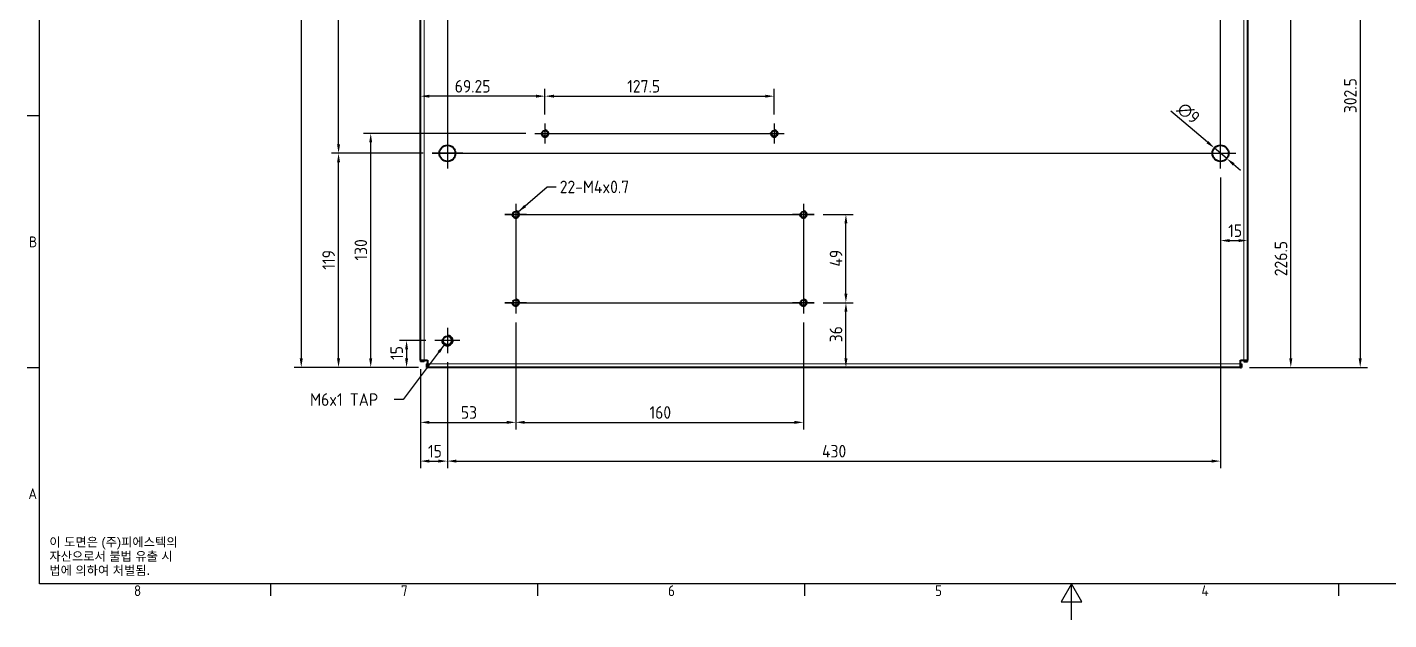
# Model space of a CAD drawing. Header units: millimetres. Extents: x 0 to 1188, y 0 to 840.
# Drawn here: x 13 to 770, y 0 to 329 of the extents above; entities that cross this region are included whole.
import ezdxf

# ---------------------------------------------------------------- set-up
doc = ezdxf.new("R2010")
doc.units = ezdxf.units.MM
doc.header["$LTSCALE"] = 2
doc.linetypes.add('CHAIN', pattern=[0.7087, 0.4724, -0.0591, 0.1181, -0.0591])
doc.linetypes.add('DASHED', pattern=[0.2067, 0.1654, -0.0413])
doc.layers.get('0').update_dxf_attribs({"color": 3, "lineweight": 25, "true_color": 0x00ff00})
for name, color, linetype, lineweight, true_color in [('가려진 것(ISO)', 2, 'DASHED', 18, 0xffff00), ('가시적인 것(ISO)', 3, 'Continuous', 40, 0x00ff00), ('가시적인 좁은 것(ISO)', 3, 'Continuous', 35, 0x00ff00), ('기호(ISO)', 5, 'Continuous', 25, 0x0000ff), ('중심 표식(ISO)', 1, 'Continuous', 25, 0xff0000), ('중심선(ISO)', 1, 'Continuous', 25, 0xff0000), ('치수(ISO)', 2, 'Continuous', 25, 0xffff00)]:
    doc.layers.add(name, color=color, linetype=linetype, lineweight=lineweight, true_color=true_color)
doc.layers.add('경계(ISO)', color=7, linetype='Continuous', lineweight=25)
doc.styles.add('문자 텍스트_PSTEK_POSCO', font='isocp.shx')
doc.styles.add('치수 텍스트_PSTEK_POSCO', font='isocp.shx')
doc.dimstyles.new('치수_PSTEK_POSCO', dxfattribs={"dimscale": 2, "dimtxt": 3.5, "dimasz": 2.5, "dimexe": 2, "dimexo": 2.5, "dimgap": 1, "dimtad": 1, "dimrnd": 1e-08, "dimdsep": 46, "dimtxsty": '치수 텍스트_PSTEK_POSCO', "dimcen": 0.09, "dimdle": 10, "dimclrd": 7, "dimclre": 7, "dimclrt": 2, "dimadec": 1, "dimazin": 2, "dimtfac": 1, "dimtmove": 0, "dimatfit": 3, "dimfxl": 1, "dimtolj": 1, "dimlwd": -1, "dimlwe": -1, "dimarcsym": 0})
doc.dimstyles.new('치수_PSTEK_POSCO$7', dxfattribs={"dimscale": 2, "dimtxt": 3.5, "dimasz": 2.5, "dimexe": 2, "dimexo": 2.5, "dimgap": 1, "dimtad": 1, "dimrnd": 1e-08, "dimdsep": 46, "dimtxsty": '치수 텍스트_PSTEK_POSCO', "dimcen": 0.09, "dimdle": 10, "dimclrd": 7, "dimclre": 7, "dimclrt": 2, "dimadec": 1, "dimazin": 2, "dimtfac": 1, "dimtmove": 0, "dimatfit": 3, "dimfxl": 1, "dimtolj": 1, "dimlwd": -1, "dimlwe": -1, "dimarcsym": 0})

# ---------------------------------------------------------------- blocks, each defined once
blk = doc.blocks.new('경계 Default Border')
at = {"layer": '경계(ISO)'}
for p, q in [((10, 140), (6.6, 140)), ((10, 70), (6.6, 70)), ((74.25, 10), (74.25, 6.6)), ((148.5, 10), (148.5, 6.6)), ((222.75, 10), (222.75, 6.6)), ((371.25, 10), (371.25, 6.6))]:
    blk.add_line(p, q, dxfattribs=at)
at = {"layer": '경계(ISO)', "flags": 128}
for points in [[(10, 10), (10, 410), (584, 410), (584, 10), (10, 10)], [(297, 0), (297, 10), (294.11, 5), (299.89, 5), (297, 10)]]:
    blk.add_lwpolyline(points, dxfattribs=at)
at = {"layer": '경계(ISO)', "color": 2, "true_color": 0xffff00, "char_height": 3, "attachment_point": 7, "style": '문자 텍스트_PSTEK_POSCO'}
for s, insert in [('B', (7.08, 103.47)), ('A', (6.91, 33.49)), ('8', (36.27, 6.57)), ('7', (110.52, 6.59)), ('6', (184.77, 6.57)), ('5', (259.02, 6.57)), ('4', (333.1, 6.6))]:
    blk.add_mtext(s, dxfattribs=dict(at, insert=insert))
blk = doc.blocks.new('*D35')
at = {"layer": 'Defpoints', "color": 0, "transparency": 16777216}
for p in [(204.23, 270.14), (295.5, 270.14), (235.87, 140.14)]:
    blk.add_point(p, dxfattribs=at)
at = {"layer": '치수(ISO)', "color": 7, "transparency": 16777216}
for p, q in [((290.5, 270.14), (200.23, 270.14)), ((204.23, 145.14), (204.23, 265.14)), ((230.87, 140.14), (200.23, 140.14))]:
    blk.add_line(p, q, dxfattribs=at)
for points in [[(203.39, 265.14), (205.06, 265.14), (204.23, 270.14)], [(203.39, 145.14), (205.06, 145.14), (204.23, 140.14)]]:
    blk.add_solid(points, dxfattribs=at)
at = {"layer": '치수(ISO)', "color": 2, "transparency": 16777216, "insert": (198.73, 199.54), "char_height": 7, "attachment_point": 4, "rotation": 90, "style": '치수 텍스트_PSTEK_POSCO'}
blk.add_mtext('\\A1;130', dxfattribs=at)
blk = doc.blocks.new('*D36')
at = {"layer": 'Defpoints', "color": 0, "transparency": 16777216}
for p in [(186.33, 259.14), (238.37, 259.14), (235.87, 140.14)]:
    blk.add_point(p, dxfattribs=at)
at = {"layer": '치수(ISO)', "color": 7, "transparency": 16777216}
for p, q in [((233.37, 259.14), (182.33, 259.14)), ((186.33, 145.14), (186.33, 254.14)), ((230.87, 140.14), (182.33, 140.14))]:
    blk.add_line(p, q, dxfattribs=at)
for points in [[(185.5, 254.14), (187.17, 254.14), (186.33, 259.14)], [(185.5, 145.14), (187.17, 145.14), (186.33, 140.14)]]:
    blk.add_solid(points, dxfattribs=at)
at = {"layer": '치수(ISO)', "color": 2, "transparency": 16777216, "insert": (180.83, 194.49), "char_height": 7, "attachment_point": 4, "rotation": 90, "style": '치수 텍스트_PSTEK_POSCO'}
blk.add_mtext('\\A1;119', dxfattribs=at)
blk = doc.blocks.new('*D37')
at = {"layer": 'Defpoints', "color": 0, "transparency": 16777216}
for p in [(186.33, 574.14), (238.37, 574.14), (238.37, 259.14)]:
    blk.add_point(p, dxfattribs=at)
at = {"layer": '치수(ISO)', "color": 7, "transparency": 16777216}
for p, q in [((233.37, 574.14), (182.33, 574.14)), ((186.33, 264.14), (186.33, 569.14)), ((233.37, 259.14), (182.33, 259.14))]:
    blk.add_line(p, q, dxfattribs=at)
for points in [[(185.5, 569.14), (187.17, 569.14), (186.33, 574.14)], [(185.5, 264.14), (187.17, 264.14), (186.33, 259.14)]]:
    blk.add_solid(points, dxfattribs=at)
at = {"layer": '치수(ISO)', "color": 2, "transparency": 16777216, "insert": (180.83, 410.9), "char_height": 7, "attachment_point": 4, "rotation": 90, "style": '치수 텍스트_PSTEK_POSCO'}
blk.add_mtext('\\A1;315', dxfattribs=at)
blk = doc.blocks.new('*D38')
at = {"layer": 'Defpoints', "color": 0, "transparency": 16777216}
for p in [(428.62, 290.87), (301.12, 275.76), (428.62, 275.76)]:
    blk.add_point(p, dxfattribs=at)
at = {"layer": '치수(ISO)', "color": 7, "transparency": 16777216}
for p, q in [((301.12, 280.76), (301.12, 294.87)), ((306.12, 290.87), (423.62, 290.87)), ((428.62, 280.76), (428.62, 294.87))]:
    blk.add_line(p, q, dxfattribs=at)
for points in [[(306.12, 291.7), (306.12, 290.04), (301.12, 290.87)], [(423.62, 291.7), (423.62, 290.04), (428.62, 290.87)]]:
    blk.add_solid(points, dxfattribs=at)
at = {"layer": '치수(ISO)', "color": 2, "transparency": 16777216, "insert": (346.88, 296.37), "char_height": 7, "attachment_point": 4, "style": '치수 텍스트_PSTEK_POSCO'}
blk.add_mtext('\\A1;127.5', dxfattribs=at)
blk = doc.blocks.new('*D41')
at = {"layer": 'Defpoints', "color": 0, "transparency": 16777216}
for p in [(231.87, 290.87), (301.12, 275.76), (231.87, 257.87)]:
    blk.add_point(p, dxfattribs=at)
at = {"layer": '치수(ISO)', "color": 7, "transparency": 16777216}
for p, q in [((296.12, 290.87), (236.87, 290.87)), ((301.12, 280.76), (301.12, 294.87))]:
    blk.add_line(p, q, dxfattribs=at)
for points in [[(236.87, 291.7), (236.87, 290.04), (231.87, 290.87)], [(296.12, 291.7), (296.12, 290.04), (301.12, 290.87)]]:
    blk.add_solid(points, dxfattribs=at)
at = {"layer": '치수(ISO)', "color": 2, "transparency": 16777216, "insert": (250.95, 296.37), "char_height": 7, "attachment_point": 4, "style": '치수 텍스트_PSTEK_POSCO'}
blk.add_mtext('\\A1;69.25', dxfattribs=at)
blk = doc.blocks.new('*D42')
at = {"layer": 'Defpoints', "color": 0, "transparency": 16777216}
for p in [(231.87, 144.14), (246.87, 148.14), (246.87, 88.13)]:
    blk.add_point(p, dxfattribs=at)
at = {"layer": '치수(ISO)', "color": 7, "transparency": 16777216}
for p, q in [((231.87, 139.14), (231.87, 84.13)), ((246.87, 143.14), (246.87, 84.13)), ((236.87, 88.13), (241.87, 88.13))]:
    blk.add_line(p, q, dxfattribs=at)
for points in [[(236.87, 88.96), (236.87, 87.29), (231.87, 88.13)], [(241.87, 88.96), (241.87, 87.29), (246.87, 88.13)]]:
    blk.add_solid(points, dxfattribs=at)
at = {"layer": '치수(ISO)', "color": 2, "transparency": 16777216, "insert": (236.08, 93.63), "char_height": 7, "attachment_point": 4, "style": '치수 텍스트_PSTEK_POSCO'}
blk.add_mtext('\\A1;15', dxfattribs=at)
blk = doc.blocks.new('*D43')
at = {"layer": 'Defpoints', "color": 0, "transparency": 16777216}
for p in [(676.87, 250.64), (246.87, 148.14), (676.87, 88.13)]:
    blk.add_point(p, dxfattribs=at)
at = {"layer": '치수(ISO)', "color": 7, "transparency": 16777216}
for p, q in [((676.87, 245.64), (676.87, 84.13)), ((246.87, 143.14), (246.87, 84.13)), ((251.87, 88.13), (671.87, 88.13))]:
    blk.add_line(p, q, dxfattribs=at)
for points in [[(251.87, 88.96), (251.87, 87.29), (246.87, 88.13)], [(671.87, 88.96), (671.87, 87.29), (676.87, 88.13)]]:
    blk.add_solid(points, dxfattribs=at)
at = {"layer": '치수(ISO)', "color": 2, "transparency": 16777216, "insert": (455.22, 93.63), "char_height": 7, "attachment_point": 4, "style": '치수 텍스트_PSTEK_POSCO'}
blk.add_mtext('\\A1;430', dxfattribs=at)
blk = doc.blocks.new('*D44')
at = {"layer": 'Defpoints', "color": 0, "transparency": 16777216}
for p in [(676.87, 250.64), (691.87, 210.64), (691.87, 144.14)]:
    blk.add_point(p, dxfattribs=at)
at = {"layer": '치수(ISO)', "color": 7, "transparency": 16777216}
for p, q in [((676.87, 245.64), (676.87, 206.64)), ((681.87, 210.64), (686.87, 210.64))]:
    blk.add_line(p, q, dxfattribs=at)
for points in [[(681.87, 211.47), (681.87, 209.81), (676.87, 210.64)], [(686.87, 211.47), (686.87, 209.81), (691.87, 210.64)]]:
    blk.add_solid(points, dxfattribs=at)
at = {"layer": '치수(ISO)', "color": 2, "transparency": 16777216, "insert": (681.1, 216.14), "char_height": 7, "attachment_point": 4, "style": '치수 텍스트_PSTEK_POSCO'}
blk.add_mtext('\\A1;15', dxfattribs=at)
blk = doc.blocks.new('*D54')
at = {"layer": 'Defpoints', "color": 0, "transparency": 16777216}
for p in [(235.87, 750.14), (165.59, 140.14), (235.87, 140.14)]:
    blk.add_point(p, dxfattribs=at)
at = {"layer": '치수(ISO)', "color": 7, "transparency": 16777216}
for p, q in [((230.87, 750.14), (161.59, 750.14)), ((165.59, 745.14), (165.59, 145.14)), ((230.87, 140.14), (161.59, 140.14))]:
    blk.add_line(p, q, dxfattribs=at)
for points in [[(164.75, 745.14), (166.42, 745.14), (165.59, 750.14)], [(164.75, 145.14), (166.42, 145.14), (165.59, 140.14)]]:
    blk.add_solid(points, dxfattribs=at)
at = {"layer": '치수(ISO)', "color": 2, "transparency": 16777216, "insert": (160.09, 484.33), "char_height": 7, "attachment_point": 4, "rotation": 90, "style": '치수 텍스트_PSTEK_POSCO'}
blk.add_mtext('\\A1;610', dxfattribs=at)
blk = doc.blocks.new('*D56')
at = {"layer": 'Defpoints', "color": 0, "transparency": 16777216}
for p in [(673.43, 262.04), (680.31, 256.24)]:
    blk.add_point(p, dxfattribs=at)
at = {"layer": '치수(ISO)', "color": 7, "transparency": 16777216}
for p, q in [((669.61, 265.27), (649.26, 282.46)), ((680.31, 256.24), (673.43, 262.04)), ((684.13, 253.01), (687.95, 249.78))]:
    blk.add_line(p, q, dxfattribs=at)
for points in [[(670.15, 265.91), (669.08, 264.63), (673.43, 262.04)], [(684.67, 253.65), (683.59, 252.37), (680.31, 256.24)]]:
    blk.add_solid(points, dxfattribs=at)
at = {"layer": '치수(ISO)', "color": 2, "transparency": 16777216, "insert": (654.34, 285.37), "char_height": 7, "attachment_point": 4, "rotation": 319.81324, "style": '치수 텍스트_PSTEK_POSCO'}
blk.add_mtext('\\A1;∅9', dxfattribs=at)
blk = doc.blocks.new('*D59')
at = {"layer": 'Defpoints', "color": 0, "transparency": 16777216}
for p in [(284.87, 170.14), (231.87, 144.14), (284.87, 109.66)]:
    blk.add_point(p, dxfattribs=at)
at = {"layer": '치수(ISO)', "color": 7, "transparency": 16777216}
for p, q in [((284.87, 165.14), (284.87, 105.66)), ((231.87, 139.14), (231.87, 105.66)), ((236.87, 109.66), (279.87, 109.66))]:
    blk.add_line(p, q, dxfattribs=at)
for points in [[(236.87, 110.5), (236.87, 108.83), (231.87, 109.66)], [(279.87, 110.5), (279.87, 108.83), (284.87, 109.66)]]:
    blk.add_solid(points, dxfattribs=at)
at = {"layer": '치수(ISO)', "color": 2, "transparency": 16777216, "insert": (254.38, 115.16), "char_height": 7, "attachment_point": 4, "style": '치수 텍스트_PSTEK_POSCO'}
blk.add_mtext('\\A1;53', dxfattribs=at)
blk = doc.blocks.new('*D60')
at = {"layer": 'Defpoints', "color": 0, "transparency": 16777216}
for p in [(284.87, 170.14), (444.87, 170.14), (444.87, 109.66)]:
    blk.add_point(p, dxfattribs=at)
at = {"layer": '치수(ISO)', "color": 7, "transparency": 16777216}
for p, q in [((284.87, 165.14), (284.87, 105.66)), ((444.87, 165.14), (444.87, 105.66)), ((289.87, 109.66), (439.87, 109.66))]:
    blk.add_line(p, q, dxfattribs=at)
for points in [[(289.87, 110.5), (289.87, 108.83), (284.87, 109.66)], [(439.87, 110.5), (439.87, 108.83), (444.87, 109.66)]]:
    blk.add_solid(points, dxfattribs=at)
at = {"layer": '치수(ISO)', "color": 2, "transparency": 16777216, "insert": (359.27, 115.16), "char_height": 7, "attachment_point": 4, "style": '치수 텍스트_PSTEK_POSCO'}
blk.add_mtext('\\A1;160', dxfattribs=at)
blk = doc.blocks.new('*D61')
at = {"layer": 'Defpoints', "color": 0, "transparency": 16777216}
for p in [(450.87, 176.14), (468.5, 176.14), (473.97, 140.14)]:
    blk.add_point(p, dxfattribs=at)
at = {"layer": '치수(ISO)', "color": 7, "transparency": 16777216}
for p, q in [((455.87, 176.14), (472.5, 176.14)), ((468.5, 145.14), (468.5, 171.14))]:
    blk.add_line(p, q, dxfattribs=at)
for points in [[(467.67, 171.14), (469.33, 171.14), (468.5, 176.14)], [(467.67, 145.14), (469.33, 145.14), (468.5, 140.14)]]:
    blk.add_solid(points, dxfattribs=at)
at = {"layer": '치수(ISO)', "color": 2, "transparency": 16777216, "insert": (463, 154.12), "char_height": 7, "attachment_point": 4, "rotation": 90, "style": '치수 텍스트_PSTEK_POSCO'}
blk.add_mtext('\\A1;36', dxfattribs=at)
blk = doc.blocks.new('*D62')
at = {"layer": 'Defpoints', "color": 0, "transparency": 16777216}
for p in [(450.87, 225.14), (468.5, 225.14), (450.87, 176.14)]:
    blk.add_point(p, dxfattribs=at)
at = {"layer": '치수(ISO)', "color": 7, "transparency": 16777216}
for p, q in [((455.87, 225.14), (472.5, 225.14)), ((468.5, 181.14), (468.5, 220.14)), ((455.87, 176.14), (472.5, 176.14))]:
    blk.add_line(p, q, dxfattribs=at)
for points in [[(467.67, 220.14), (469.33, 220.14), (468.5, 225.14)], [(467.67, 181.14), (469.33, 181.14), (468.5, 176.14)]]:
    blk.add_solid(points, dxfattribs=at)
at = {"layer": '치수(ISO)', "color": 2, "transparency": 16777216, "insert": (463, 196.19), "char_height": 7, "attachment_point": 4, "rotation": 90, "style": '치수 텍스트_PSTEK_POSCO'}
blk.add_mtext('\\A1;49', dxfattribs=at)
blk = doc.blocks.new('*D64')
at = {"layer": 'Defpoints', "color": 0, "transparency": 16777216}
for p in [(636.87, 361.02), (691.87, 342.95), (691.87, 144.14)]:
    blk.add_point(p, dxfattribs=at)
at = {"layer": '치수(ISO)', "color": 7, "transparency": 16777216}
for p, q in [((636.87, 356.02), (636.87, 338.95)), ((641.87, 342.95), (686.87, 342.95))]:
    blk.add_line(p, q, dxfattribs=at)
for points in [[(641.87, 343.79), (641.87, 342.12), (636.87, 342.95)], [(686.87, 343.79), (686.87, 342.12), (691.87, 342.95)]]:
    blk.add_solid(points, dxfattribs=at)
at = {"layer": '치수(ISO)', "color": 2, "transparency": 16777216, "insert": (660.4, 348.45), "char_height": 7, "attachment_point": 4, "style": '치수 텍스트_PSTEK_POSCO'}
blk.add_mtext('\\A1;55', dxfattribs=at)
blk = doc.blocks.new('*D65')
at = {"layer": 'Defpoints', "color": 0, "transparency": 16777216}
for p in [(642.49, 366.64), (715.93, 366.64), (687.87, 140.14)]:
    blk.add_point(p, dxfattribs=at)
at = {"layer": '치수(ISO)', "color": 7, "transparency": 16777216}
for p, q in [((647.49, 366.64), (719.93, 366.64)), ((715.93, 145.14), (715.93, 361.64)), ((692.87, 140.14), (719.93, 140.14))]:
    blk.add_line(p, q, dxfattribs=at)
for points in [[(715.09, 361.64), (716.76, 361.64), (715.93, 366.64)], [(715.09, 145.14), (716.76, 145.14), (715.93, 140.14)]]:
    blk.add_solid(points, dxfattribs=at)
at = {"layer": '치수(ISO)', "color": 2, "transparency": 16777216, "insert": (710.43, 190.84), "char_height": 7, "attachment_point": 4, "rotation": 90, "style": '치수 텍스트_PSTEK_POSCO'}
blk.add_mtext('\\A1;226.5', dxfattribs=at)
blk = doc.blocks.new('*D68')
at = {"layer": 'Defpoints', "color": 0, "transparency": 16777216}
for p in [(592.49, 442.64), (688.46, 140.14), (754.52, 140.14)]:
    blk.add_point(p, dxfattribs=at)
at = {"layer": '치수(ISO)', "color": 7, "transparency": 16777216}
for p, q in [((597.49, 442.64), (758.52, 442.64)), ((754.52, 437.64), (754.52, 145.14)), ((693.46, 140.14), (758.52, 140.14))]:
    blk.add_line(p, q, dxfattribs=at)
for points in [[(753.69, 437.64), (755.36, 437.64), (754.52, 442.64)], [(753.69, 145.14), (755.36, 145.14), (754.52, 140.14)]]:
    blk.add_solid(points, dxfattribs=at)
at = {"layer": '치수(ISO)', "color": 2, "transparency": 16777216, "insert": (749.02, 281.45), "char_height": 7, "attachment_point": 4, "rotation": 90, "style": '치수 텍스트_PSTEK_POSCO'}
blk.add_mtext('\\A1;302.5', dxfattribs=at)
blk = doc.blocks.new('*D69')
at = {"layer": 'Defpoints', "color": 0, "transparency": 16777216}
for p in [(239.87, 155.14), (224.18, 140.14), (235.87, 140.14)]:
    blk.add_point(p, dxfattribs=at)
at = {"layer": '치수(ISO)', "color": 7, "transparency": 16777216}
for p, q in [((234.87, 155.14), (220.18, 155.14)), ((224.18, 150.14), (224.18, 145.14)), ((230.87, 140.14), (220.18, 140.14))]:
    blk.add_line(p, q, dxfattribs=at)
for points in [[(223.35, 150.14), (225.01, 150.14), (224.18, 155.14)], [(223.35, 145.14), (225.01, 145.14), (224.18, 140.14)]]:
    blk.add_solid(points, dxfattribs=at)
at = {"layer": '치수(ISO)', "color": 2, "transparency": 16777216, "insert": (218.68, 144.35), "char_height": 7, "attachment_point": 4, "rotation": 90, "style": '치수 텍스트_PSTEK_POSCO'}
blk.add_mtext('\\A1;15', dxfattribs=at)

msp = doc.modelspace()

# ---------------------------------------------------------------- linework, layer by layer
at = {"layer": '가려진 것(ISO)'}
for p, q in [((233.871, 746.141), (233.871, 144.141)), ((689.871, 144.141), (689.871, 746.141)), ((235.871, 142.141), (687.871, 142.141))]:
    msp.add_line(p, q, dxfattribs=at)
at = {"layer": '가시적인 것(ISO)'}
for p, q in [((231.871, 144.141), (231.871, 746.141)), ((691.871, 746.141), (691.871, 144.141)), ((231.871, 144.141), (235.871, 144.141)), ((231.871, 144.141), (231.871, 143.555)), ((233.871, 144.141), (233.871, 143.555)), ((235.871, 144.141), (235.871, 140.141)), ((687.871, 144.141), (691.871, 144.141)), ((687.871, 140.141), (687.871, 144.141)), ((689.871, 144.141), (689.871, 143.555)), ((691.871, 143.555), (691.871, 144.141)), ((233.871, 143.555), (231.871, 143.555)), ((235.871, 142.141), (235.285, 142.141)), ((235.285, 142.141), (235.285, 140.141)), ((235.285, 140.141), (235.871, 140.141)), ((687.871, 140.141), (235.871, 140.141)), ((687.871, 142.141), (688.457, 142.141)), ((687.871, 140.141), (688.457, 140.141)), ((688.457, 142.141), (688.457, 140.141)), ((689.871, 143.555), (691.871, 143.555))]:
    msp.add_line(p, q, dxfattribs=at)
for centre, radius in [((301.121, 270.141), 1.621), ((428.621, 270.141), 1.621), ((246.871, 259.141), 4.5), ((676.871, 259.141), 4.5), ((284.871, 225.141), 1.621), ((444.871, 225.141), 1.621), ((284.871, 176.141), 1.621), ((444.871, 176.141), 1.621), ((246.871, 155.141), 2.458)]:
    msp.add_circle(centre, radius, dxfattribs=at)
at = {"layer": '가시적인 좁은 것(ISO)'}
for centre, radius in [((301.121, 270.141), 2), ((428.621, 270.141), 2), ((284.871, 225.141), 2), ((444.871, 225.141), 2), ((284.871, 176.141), 2), ((444.871, 176.141), 2), ((246.871, 155.141), 3)]:
    msp.add_arc(centre, radius, 170, 80, dxfattribs=at)
at = {"layer": '중심 표식(ISO)', "linetype": 'CHAIN'}
for p, q in [((301.121, 275.762), (301.121, 264.52)), ((428.621, 275.762), (428.621, 264.52)), ((255.371, 259.141), (238.371, 259.141)), ((668.371, 259.141), (685.371, 259.141)), ((284.871, 231.141), (284.871, 219.141)), ((444.871, 231.141), (444.871, 219.141)), ((290.871, 225.141), (278.871, 225.141)), ((450.871, 225.141), (438.871, 225.141)), ((284.871, 182.141), (284.871, 170.141)), ((444.871, 182.141), (444.871, 170.141)), ((290.871, 176.141), (278.871, 176.141)), ((450.871, 176.141), (438.871, 176.141)), ((246.871, 162.141), (246.871, 148.141)), ((253.871, 155.141), (239.871, 155.141))]:
    msp.add_line(p, q, dxfattribs=at)
at = {"layer": '중심선(ISO)', "linetype": 'CHAIN'}
for p, q in [((246.871, 582.641), (246.871, 250.641)), ((676.871, 250.641), (676.871, 582.641)), ((295.5, 270.141), (434.242, 270.141)), ((238.371, 259.141), (685.371, 259.141)), ((284.871, 231.141), (284.871, 170.141)), ((444.871, 231.141), (444.871, 170.141)), ((278.871, 225.141), (450.871, 225.141)), ((278.871, 176.141), (450.871, 176.141))]:
    msp.add_line(p, q, dxfattribs=at)

# ---------------------------------------------------------------- block references
at = {"xscale": 2, "yscale": 2, "zscale": 2}
msp.add_blockref('경계 Default Border', (0, 0), dxfattribs=at)

# ---------------------------------------------------------------- texts
at = {"layer": '기호(ISO)', "color": 2, "true_color": 0xffff00, "attachment_point": 4}
for s, insert, char_height, width, line_spacing_factor, style in [('{22-M4x0.7}', (309.378, 240.473), 7, 48.72317, 0.6125, '치수 텍스트_PSTEK_POSCO'), ('{M6x1 TAP}', (170.505, 122.306), 7, 44.7879, 0.6125, '치수 텍스트_PSTEK_POSCO'), ('{\\fArial|b0|i0;\\H5.0000;이 도면은 (주)피에스텍의\\P자산으로서 불법 유출 시 \\P법에 의하여 처벌됨.}', (25.51, 35.029), 5, 78.61221, 0.944221, '문자 텍스트_PSTEK_POSCO')]:
    msp.add_mtext(s, dxfattribs=dict(at, insert=insert, char_height=char_height, width=width, line_spacing_factor=line_spacing_factor, style=style))

# ---------------------------------------------------------------- dimensions: what is measured, and where the dimension line sits
at = {"layer": '치수(ISO)', "color": 7}
for base, p1, p2, angle, override, picture, middle in [((165.585, 140.141), (235.871, 750.141), (235.871, 140.141), 270, {"dimdec": 2, "dimtp": 0, "dimtm": 0, "dimtdec": 2, "dimtofl": 0, "dimatfit": 1}, '*D54', (165.585, 490.141)), ((186.334, 574.141), (238.371, 259.141), (238.371, 574.141), 90, {"dimdec": 2, "dimtp": 0, "dimtm": 0, "dimtdec": 2, "dimtofl": 0, "dimatfit": 1}, '*D37', (186.334, 416.641)), ((754.522, 140.141), (592.492, 442.641), (688.457, 140.141), 90, {"dimdec": 2, "dimtp": 0, "dimtm": 0, "dimtdec": 2, "dimtofl": 0, "dimatfit": 1}, '*D68', (754.522, 291.391)), ((715.926, 366.641), (687.871, 140.141), (642.492, 366.641), 90, {"dimdec": 2, "dimtp": 0, "dimtm": 0, "dimtdec": 2, "dimtofl": 0, "dimatfit": 1}, '*D65', (715.926, 200.871)), ((691.871, 342.952), (636.871, 361.02), (691.871, 144.141), 180, {"dimdec": 2, "dimse2": 1, "dimtp": 0, "dimtm": 0, "dimtdec": 2, "dimtofl": 0, "dimatfit": 1}, '*D64', (664.391, 342.952)), ((231.871, 290.871), (301.121, 275.762), (231.871, 257.874), 180, {"dimdec": 2, "dimse2": 1, "dimtp": 0, "dimtm": 0, "dimtdec": 2, "dimtofl": 0, "dimatfit": 1}, '*D41', (261.121, 290.871)), ((428.621, 290.871), (301.121, 275.762), (428.621, 275.762), 180, {"dimdec": 2, "dimtp": 0, "dimtm": 0, "dimtdec": 2, "dimtofl": 0, "dimatfit": 1}, '*D38', (356.121, 290.871)), ((204.227, 270.141), (235.871, 140.141), (295.5, 270.141), 90, {"dimdec": 2, "dimtp": 0, "dimtm": 0, "dimtdec": 2, "dimtofl": 0, "dimatfit": 1}, '*D35', (204.227, 205.141)), ((186.334, 259.141), (235.871, 140.141), (238.371, 259.141), 90, {"dimdec": 2, "dimtp": 0, "dimtm": 0, "dimtdec": 2, "dimtofl": 0, "dimatfit": 1}, '*D36', (186.334, 199.641)), ((676.871, 88.128), (246.871, 148.141), (676.871, 250.641), 180, {"dimdec": 2, "dimtp": 0, "dimtm": 0, "dimtdec": 2, "dimtofl": 0, "dimatfit": 1}, '*D43', (461.871, 88.128)), ((691.871, 210.641), (676.871, 250.641), (691.871, 144.141), 180, {"dimdec": 2, "dimse2": 1, "dimtp": 0, "dimtm": 0, "dimtdec": 2, "dimtofl": 0, "dimatfit": 1}, '*D44', (684.391, 210.641)), ((468.5, 225.141), (450.871, 176.141), (450.871, 225.141), 90, {"dimdec": 2, "dimtp": 0, "dimtm": 0, "dimtdec": 2, "dimtofl": 0, "dimatfit": 1}, '*D62', (468.5, 200.641)), ((468.5, 176.141), (473.966, 140.141), (450.871, 176.141), 90, {"dimdec": 2, "dimse1": 1, "dimtp": 0, "dimtm": 0, "dimtdec": 2, "dimtofl": 0, "dimatfit": 1}, '*D61', (468.5, 158.141)), ((284.871, 109.664), (231.871, 144.141), (284.871, 170.141), 180, {"dimdec": 2, "dimtp": 0, "dimtm": 0, "dimtdec": 2, "dimtofl": 0, "dimatfit": 1}, '*D59', (258.371, 109.664)), ((444.871, 109.664), (284.871, 170.141), (444.871, 170.141), 180, {"dimdec": 2, "dimtp": 0, "dimtm": 0, "dimtdec": 2, "dimtofl": 0, "dimatfit": 1}, '*D60', (364.871, 109.664)), ((224.181, 140.141), (239.871, 155.141), (235.871, 140.141), 90, {"dimdec": 2, "dimtp": 0, "dimtm": 0, "dimtdec": 2, "dimtofl": 0, "dimatfit": 1}, '*D69', (224.181, 147.641)), ((246.871, 88.128), (231.871, 144.141), (246.871, 148.141), 180, {"dimdec": 2, "dimtp": 0, "dimtm": 0, "dimtdec": 2, "dimtofl": 0, "dimatfit": 1}, '*D42', (239.371, 88.128))]:
    dim = msp.add_linear_dim(base=base, p1=p1, p2=p2, angle=angle, dimstyle='치수_PSTEK_POSCO', override=override, dxfattribs=at)
    dim.commit()
    dim.dimension.update_dxf_attribs({"geometry": picture, "text_midpoint": middle, "dimtype": 160})
dim = msp.add_diameter_dim_2p(p1=(680.309, 256.237), p2=(673.433, 262.045), dimstyle='치수_PSTEK_POSCO', override={"dimdec": 2, "dimlfac": 1, "dimtp": 0, "dimtm": 0, "dimtdec": 2, "dimatfit": 2}, dxfattribs=at)
dim.commit()
dim.dimension.update_dxf_attribs({"geometry": '*D56', "text_midpoint": (654.457, 278.074), "dimtype": 163})

# ---------------------------------------------------------------- leaders
at = {"layer": '기호(ISO)', "color": 7, "annotation_type": 0, "has_hookline": 1}
for points, hookline_direction, text_width in [([(286.285, 226.555), (302.378, 240.473), (307.378, 240.473)], 0, 41.478), ([(245.143, 152.688), (222.293, 122.306), (217.293, 122.306)], 1, 37.8)]:
    msp.add_leader(points, dimstyle='치수_PSTEK_POSCO$7', override={"dimtad": 0}, dxfattribs=dict(at, hookline_direction=hookline_direction, text_width=text_width))

doc.saveas('drawing.dxf')
